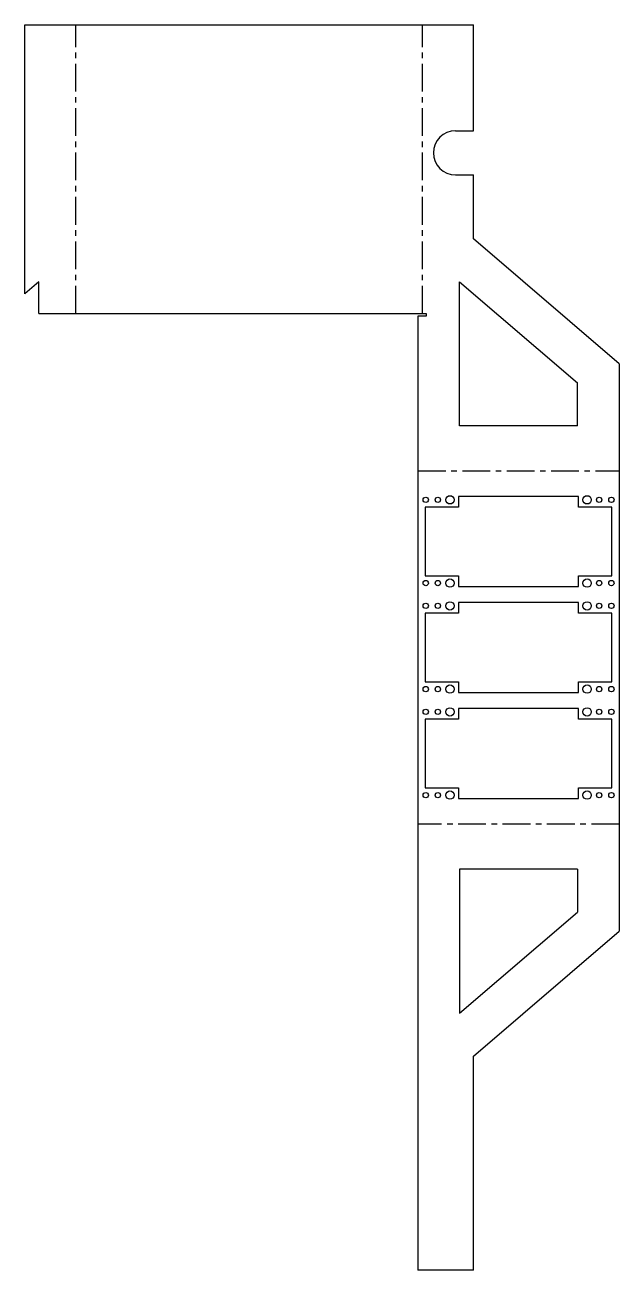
# Model space of a CAD drawing. Header units: inches. Extents: x -0.1 to 10.6, y -13.2 to 9.2.
import ezdxf

# ---------------------------------------------------------------- set-up
doc = ezdxf.new("R2010")
doc.units = ezdxf.units.IN
doc.header["$MEASUREMENT"] = 0
doc.linetypes.add('CENTERX2', pattern=[0.8, 0.5, -0.1, 0.1, -0.1])

msp = doc.modelspace()

# ---------------------------------------------------------------- linework, layer by layer
at = {"color": 7, "linetype": 'Continuous', "lineweight": 25}
for p, q in [((-0.128, 4.342), (-0.128, 9.186)), ((-0.128, 9.186), (7.957, 9.186)), ((7.957, 7.279), (7.957, 9.186)), ((7.633, 7.279), (7.957, 7.279)), ((7.633, 6.484), (7.957, 6.484)), ((7.957, 5.329), (7.957, 6.484)), ((10.582, 3.082), (7.957, 5.329)), ((0.122, 4.556), (-0.128, 4.342)), ((0.122, 3.986), (0.122, 4.556)), ((7.707, 4.556), (9.832, 2.736)), ((7.707, 1.965), (7.707, 4.556)), ((0.122, 3.986), (7.107, 3.986)), ((6.957, 3.936), (6.957, -13.246)), ((7.107, 3.936), (6.957, 3.936)), ((7.107, 3.986), (7.107, 3.936)), ((10.582, 3.082), (10.582, -7.142)), ((9.832, 1.965), (9.832, 2.736)), ((9.832, 1.965), (7.707, 1.965)), ((9.849, 0.69), (7.689, 0.69)), ((7.689, 0.69), (7.689, 0.5)), ((9.849, 0.5), (9.849, 0.69)), ((7.689, 0.5), (7.089, 0.5)), ((7.089, 0.5), (7.089, -0.74)), ((10.449, 0.5), (9.849, 0.5)), ((10.449, -0.74), (10.449, 0.5)), ((7.089, -0.74), (7.689, -0.74)), ((7.689, -0.74), (7.689, -0.93)), ((9.849, -0.93), (9.849, -0.74)), ((9.849, -0.74), (10.449, -0.74)), ((7.689, -0.93), (9.849, -0.93)), ((9.849, -1.22), (7.689, -1.22)), ((7.689, -1.22), (7.689, -1.41)), ((9.849, -1.41), (9.849, -1.22)), ((7.689, -1.41), (7.089, -1.41)), ((7.089, -1.41), (7.089, -2.65)), ((10.449, -1.41), (9.849, -1.41)), ((10.449, -2.65), (10.449, -1.41)), ((7.089, -2.65), (7.689, -2.65)), ((7.689, -2.65), (7.689, -2.84)), ((9.849, -2.84), (9.849, -2.65)), ((9.849, -2.65), (10.449, -2.65)), ((7.689, -2.84), (9.849, -2.84)), ((9.849, -3.13), (7.689, -3.13)), ((7.689, -3.13), (7.689, -3.32)), ((9.849, -3.32), (9.849, -3.13)), ((7.689, -3.32), (7.089, -3.32)), ((7.089, -3.32), (7.089, -4.56)), ((10.449, -3.32), (9.849, -3.32)), ((10.449, -4.56), (10.449, -3.32)), ((7.089, -4.56), (7.689, -4.56)), ((7.689, -4.56), (7.689, -4.75)), ((9.849, -4.75), (9.849, -4.56)), ((9.849, -4.56), (10.449, -4.56)), ((7.689, -4.75), (9.849, -4.75)), ((9.832, -6.025), (7.707, -6.025)), ((7.707, -6.025), (7.707, -8.616)), ((9.832, -6.025), (9.832, -6.797)), ((7.707, -8.616), (9.832, -6.797)), ((7.957, -9.39), (10.582, -7.142)), ((7.957, -13.246), (7.957, -9.39)), ((7.957, -13.246), (6.957, -13.246))]:
    msp.add_line(p, q, dxfattribs=at)
at = {"color": 7, "linetype": 'CENTERX2'}
for p, q in [((0.789, 3.986), (0.789, 9.186)), ((7.04, 3.986), (7.04, 9.186)), ((6.957, 1.153), (10.582, 1.153)), ((10.582, -5.213), (6.957, -5.213))]:
    msp.add_line(p, q, dxfattribs=at)
at = {"color": 7, "linetype": 'Continuous', "lineweight": 25}
for centre, radius in [((7.096, 0.63), 0.048), ((7.315, 0.63), 0.048), ((7.533, 0.63), 0.075), ((10.005, 0.63), 0.075), ((10.223, 0.63), 0.048), ((10.442, 0.63), 0.048), ((7.096, -0.87), 0.048), ((7.315, -0.87), 0.048), ((7.533, -0.87), 0.075), ((10.005, -0.87), 0.075), ((10.223, -0.87), 0.048), ((10.442, -0.87), 0.048), ((7.096, -1.28), 0.048), ((7.315, -1.28), 0.048), ((7.533, -1.28), 0.075), ((10.005, -1.28), 0.075), ((10.223, -1.28), 0.048), ((10.442, -1.28), 0.048), ((7.096, -2.78), 0.048), ((7.315, -2.78), 0.048), ((7.533, -2.78), 0.075), ((10.005, -2.78), 0.075), ((10.223, -2.78), 0.048), ((10.442, -2.78), 0.048), ((7.533, -3.19), 0.075), ((10.005, -3.19), 0.075), ((7.096, -3.19), 0.048), ((7.315, -3.19), 0.048), ((10.223, -3.19), 0.048), ((10.442, -3.19), 0.048), ((7.096, -4.69), 0.048), ((7.315, -4.69), 0.048), ((7.533, -4.69), 0.075), ((10.005, -4.69), 0.075), ((10.223, -4.69), 0.048), ((10.442, -4.69), 0.048)]:
    msp.add_circle(centre, radius, dxfattribs=at)
msp.add_arc((7.633, 6.882), 0.397, 90, 270, dxfattribs=at)

doc.saveas('drawing.dxf')
